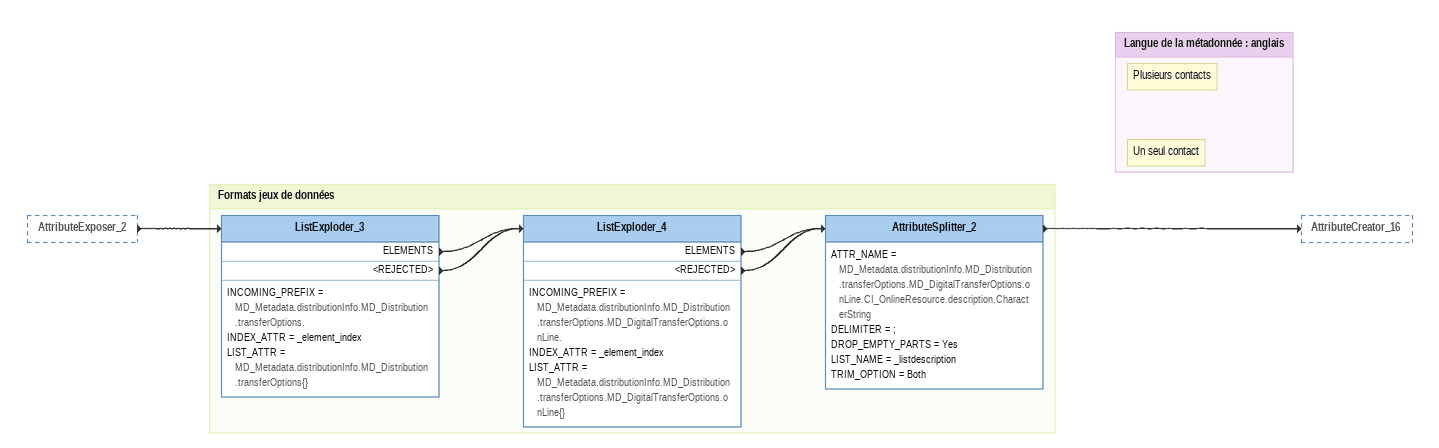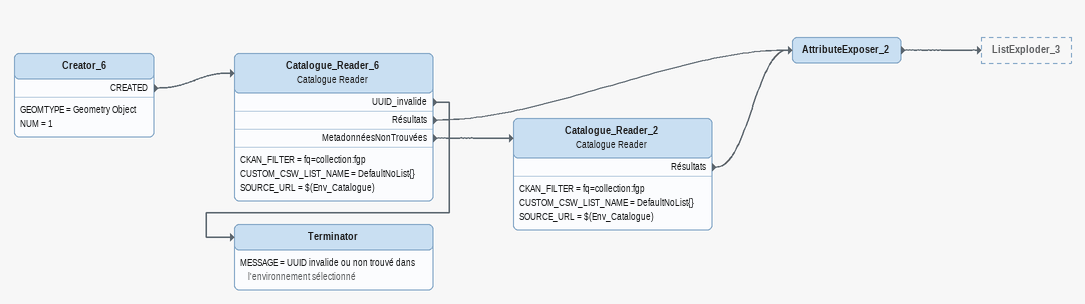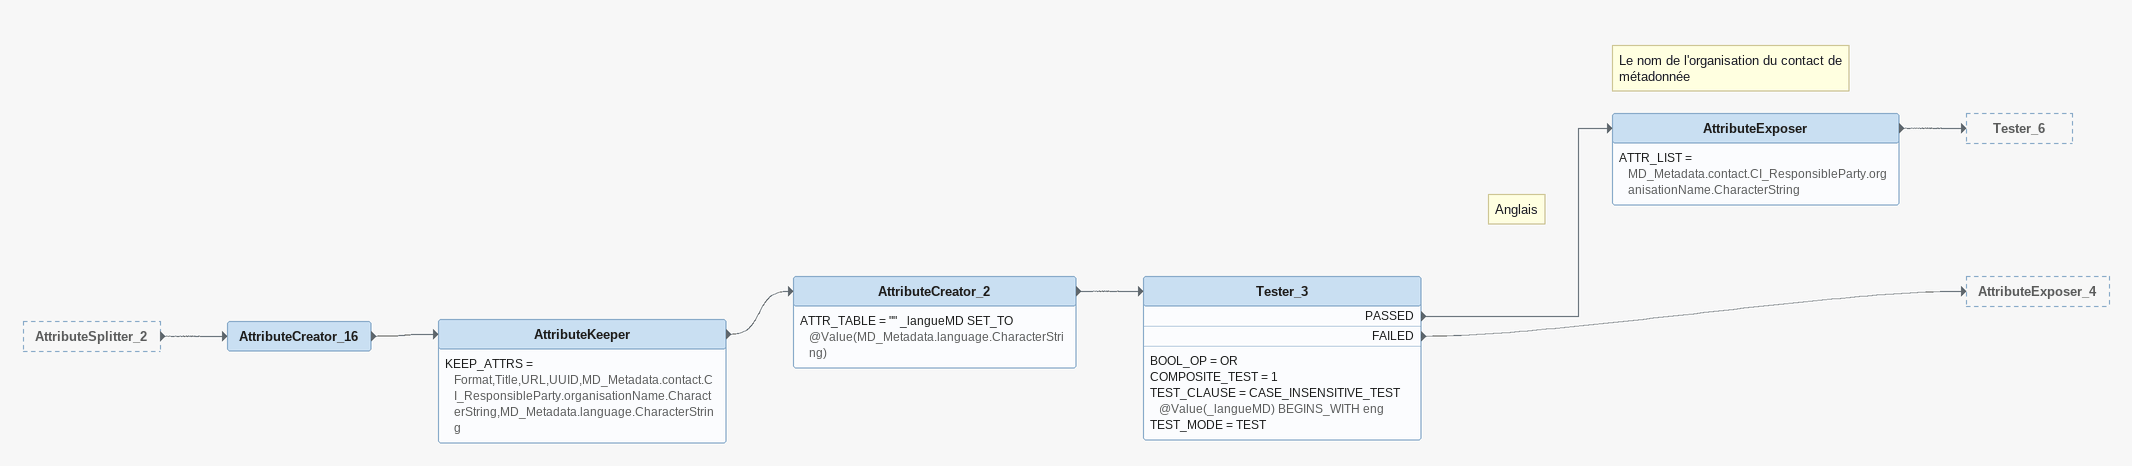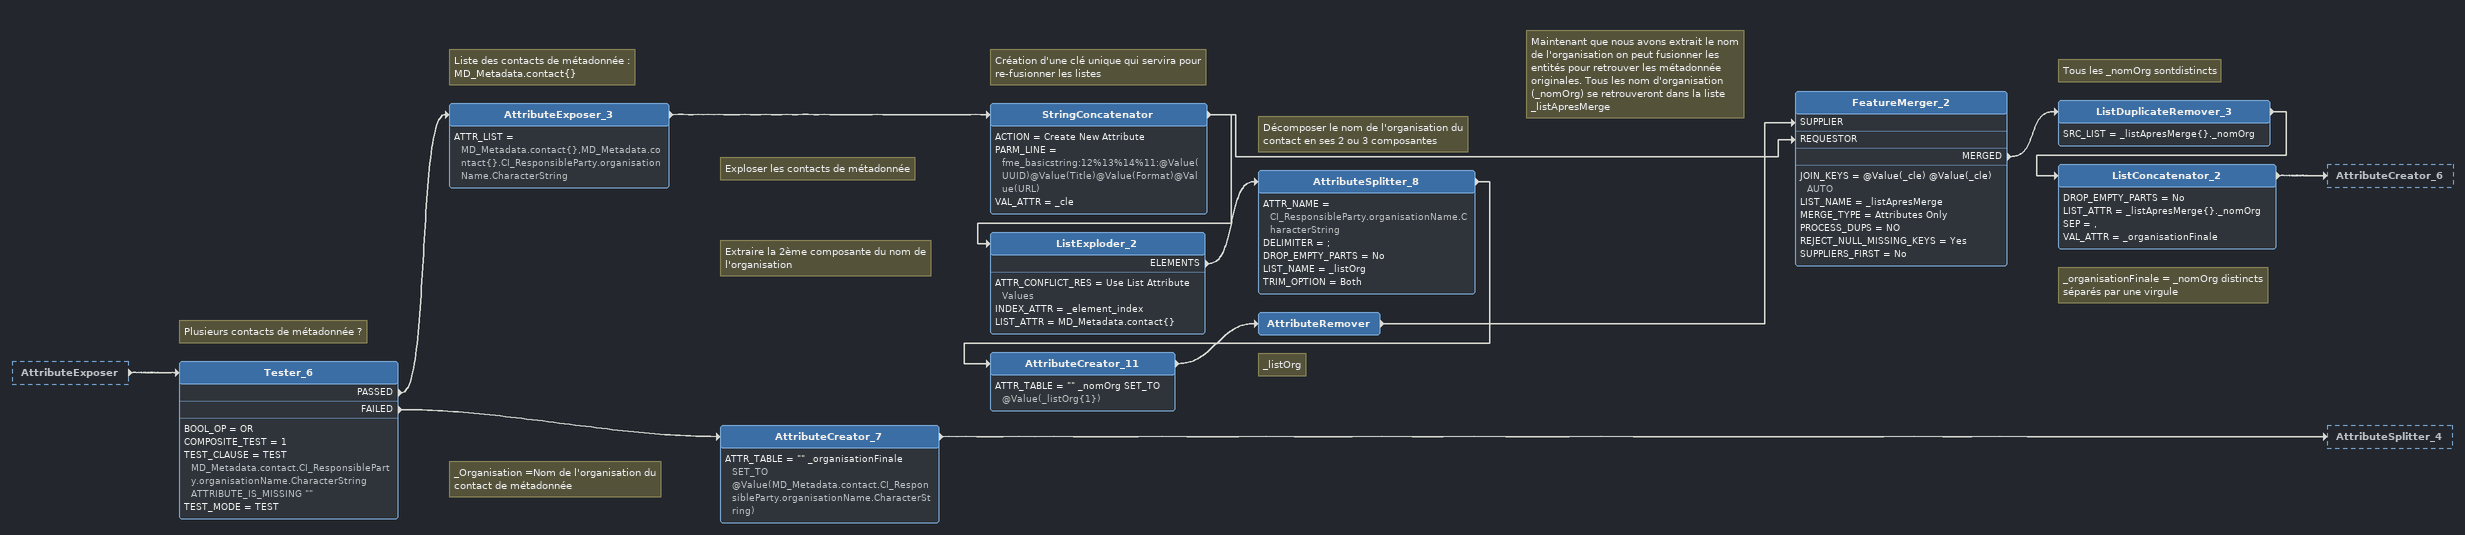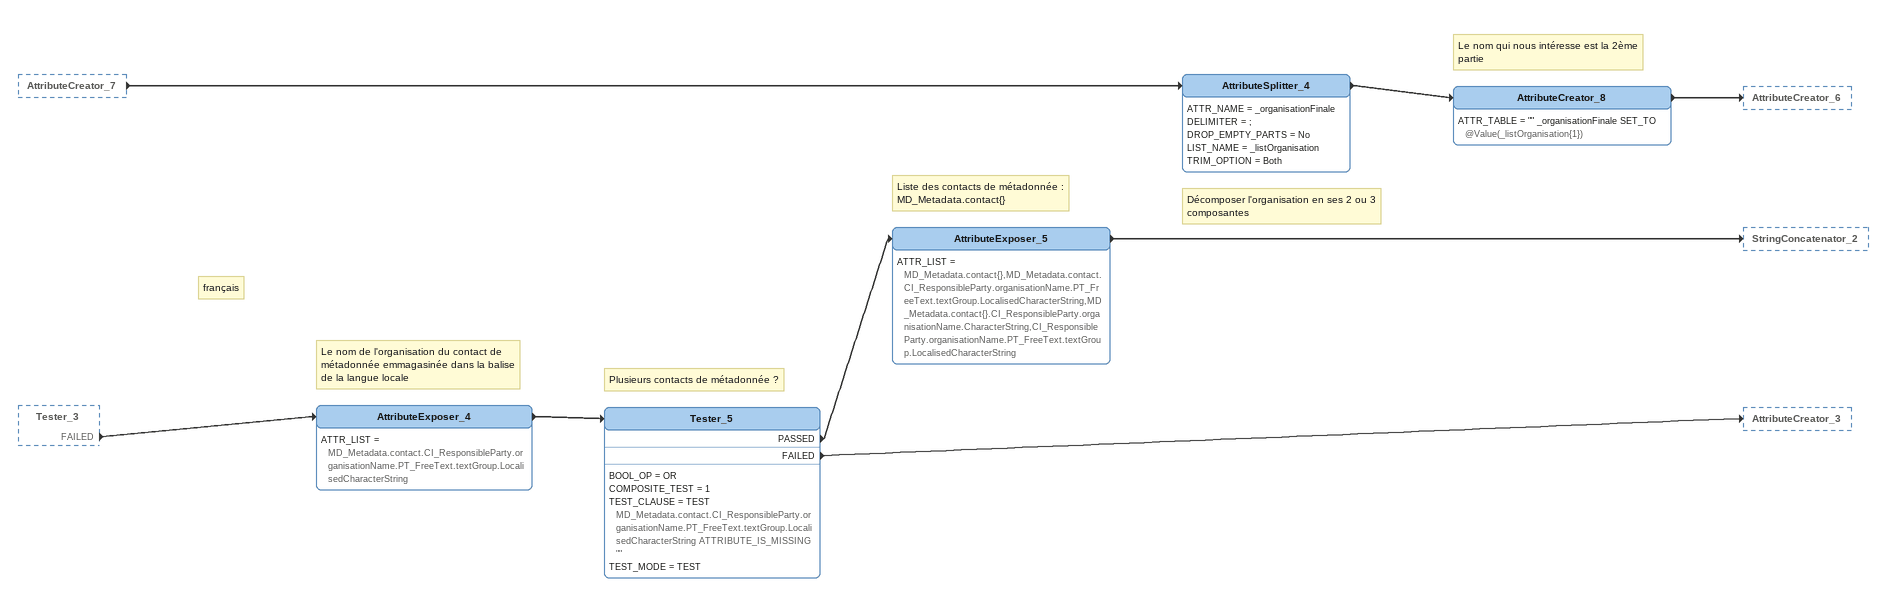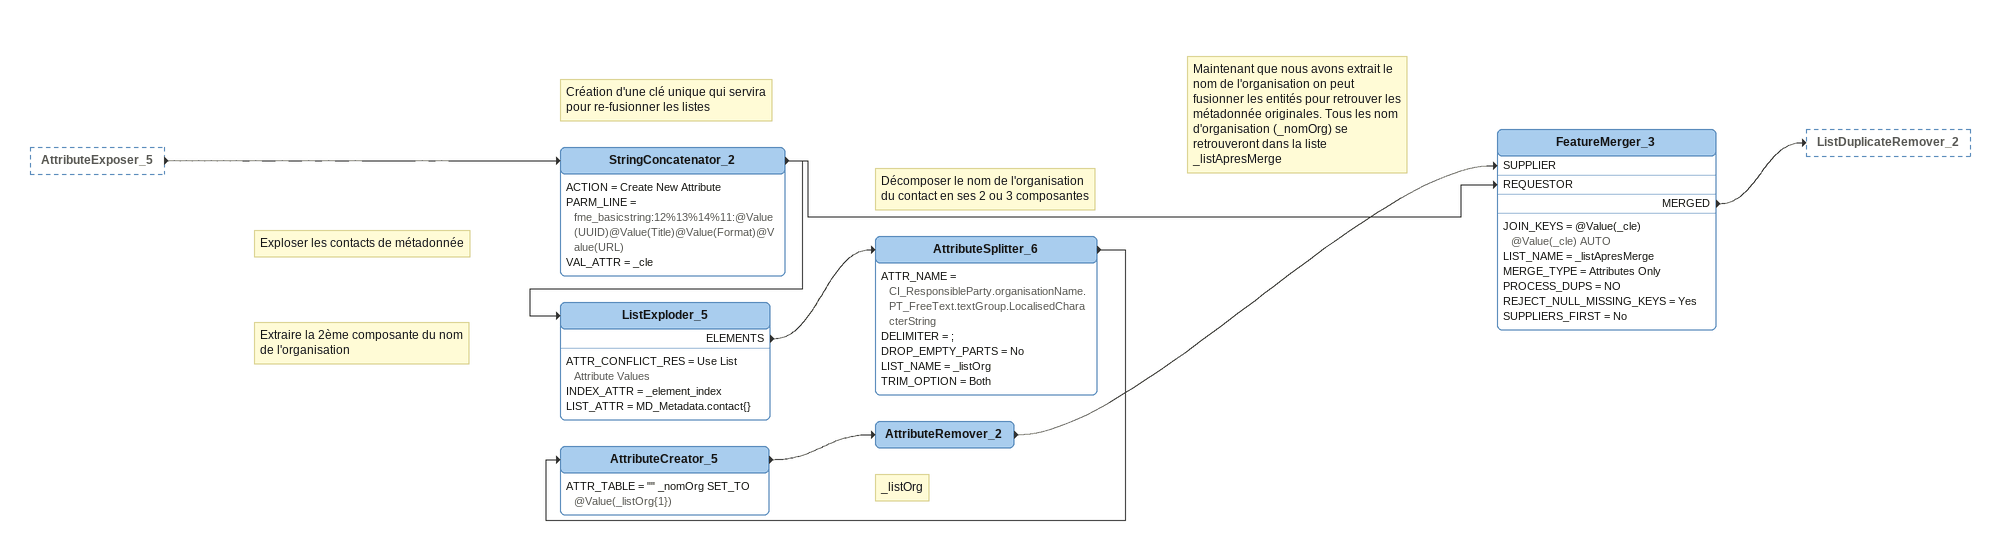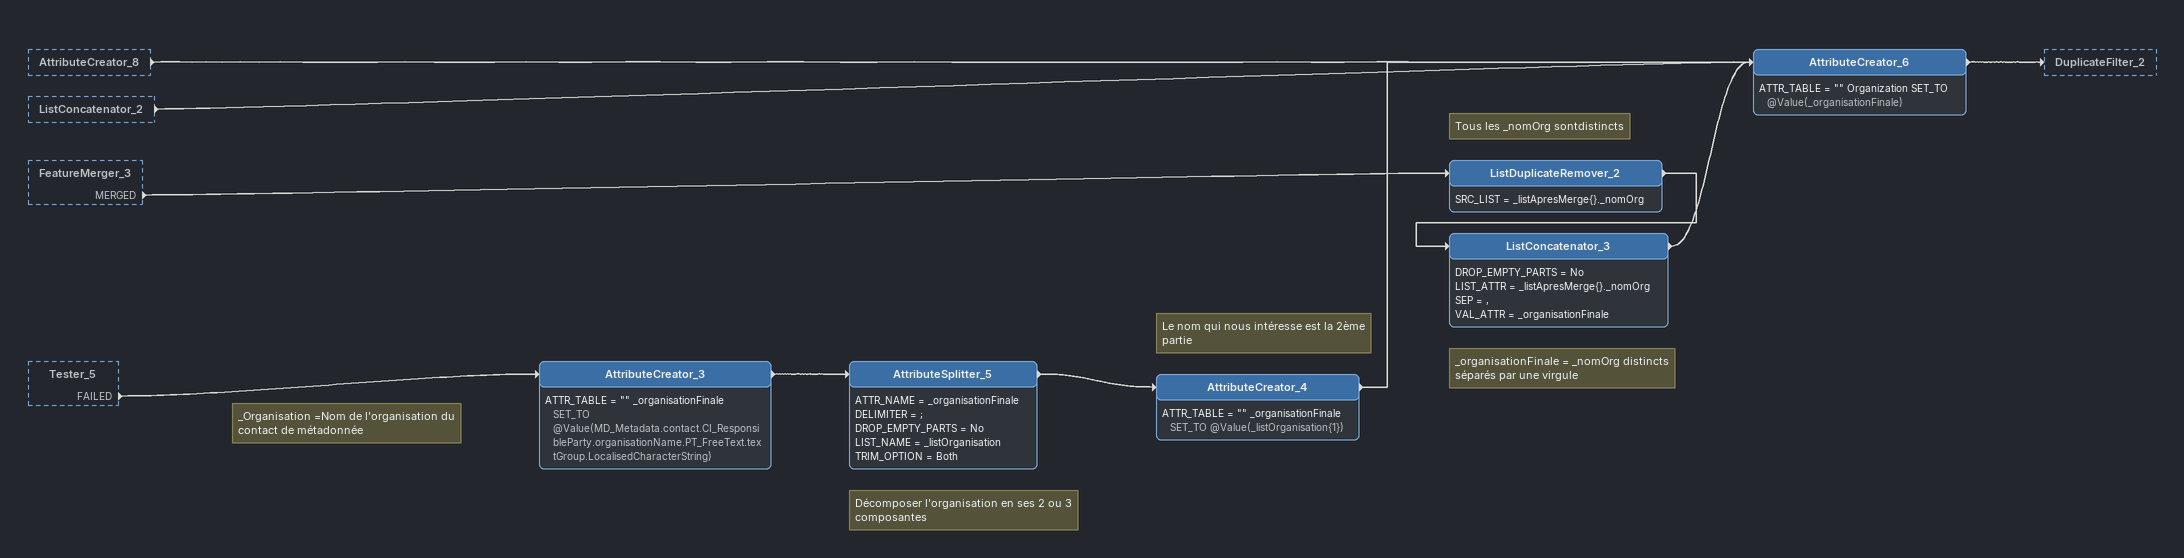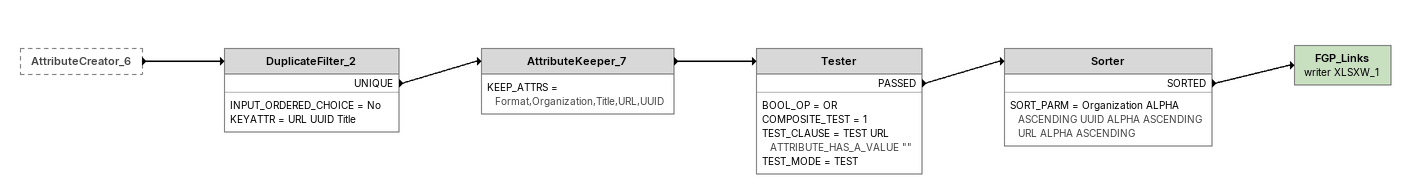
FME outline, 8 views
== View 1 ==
AttributeExposer_2 [outside]
    -> ListExploder_3

Bookmark: Formats jeux de données
ListExploder_3
    INCOMING_PREFIX = MD_Metadata.distributionInfo.MD_Distribution.transferOptions.
    INDEX_ATTR = _element_index
    LIST_ATTR = MD_Metadata.distributionInfo.MD_Distribution.transferOptions{}
    ELEMENTS -> ListExploder_4
    <REJECTED> -> ListExploder_4
ListExploder_4
    INCOMING_PREFIX = MD_Metadata.distributionInfo.MD_Distribution.transferOptions.MD_DigitalTransferOptions.onLine.
    INDEX_ATTR = _element_index
    LIST_ATTR = MD_Metadata.distributionInfo.MD_Distribution.transferOptions.MD_DigitalTransferOptions.onLine{}
    ELEMENTS -> AttributeSplitter_2
    <REJECTED> -> AttributeSplitter_2
AttributeSplitter_2
    ATTR_NAME = MD_Metadata.distributionInfo.MD_Distribution.transferOptions.MD_DigitalTransferOptions.onLine.CI_OnlineResource.description.CharacterString
    DELIMITER = ;
    DROP_EMPTY_PARTS = Yes
    LIST_NAME = _listdescription
    TRIM_OPTION = Both
    -> AttributeCreator_16

Bookmark: Langue de la métadonnée : anglais
Note: Plusieurs contacts
Note: Un seul contact

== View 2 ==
Creator_6
    GEOMTYPE = Geometry Object
    NUM = 1
    CREATED -> Catalogue_Reader_6
Catalogue_Reader_6: Catalogue Reader
    CKAN_FILTER = fq=collection:fgp
    CUSTOM_CSW_LIST_NAME = DefaultNoList{}
    SOURCE_URL = $(Env_Catalogue)
    UUID_invalide -> Terminator
    Résultats -> AttributeExposer_2
    MetadonnéesNonTrouvées -> Catalogue_Reader_2
Catalogue_Reader_2: Catalogue Reader
    CKAN_FILTER = fq=collection:fgp
    CUSTOM_CSW_LIST_NAME = DefaultNoList{}
    SOURCE_URL = $(Env_Catalogue)
    Résultats -> AttributeExposer_2
AttributeExposer_2
    -> ListExploder_3
Terminator
    MESSAGE = UUID invalide ou non trouvé dans l'environnement sélectionné

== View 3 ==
AttributeSplitter_2 [outside]
    -> AttributeCreator_16
AttributeCreator_16
    -> AttributeKeeper
AttributeKeeper
    KEEP_ATTRS = Format,Title,URL,UUID,MD_Metadata.contact.CI_ResponsibleParty.organisationName.CharacterString,MD_Metadata.language.CharacterString
    -> AttributeCreator_2
AttributeCreator_2
    ATTR_TABLE = "" _langueMD SET_TO @Value(MD_Metadata.language.CharacterString)
    -> Tester_3
Tester_3
    BOOL_OP = OR
    COMPOSITE_TEST = 1
    TEST_CLAUSE = CASE_INSENSITIVE_TEST @Value(_langueMD) BEGINS_WITH eng
    TEST_MODE = TEST
    PASSED -> AttributeExposer
    FAILED -> AttributeExposer_4
Note: Anglais
Note: Le nom de l'organisation du contact de métadonnée
AttributeExposer
    ATTR_LIST = MD_Metadata.contact.CI_ResponsibleParty.organisationName.CharacterString
    -> Tester_6

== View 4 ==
AttributeExposer [outside]
    -> Tester_6
Note: Plusieurs contacts de métadonnée ?
Tester_6
    BOOL_OP = OR
    COMPOSITE_TEST = 1
    TEST_CLAUSE = TEST MD_Metadata.contact.CI_ResponsibleParty.organisationName.CharacterString ATTRIBUTE_IS_MISSING ""
    TEST_MODE = TEST
    PASSED -> AttributeExposer_3
    FAILED -> AttributeCreator_7
Note: Liste des contacts de métadonnée : MD_Metadata.contact{}
AttributeExposer_3
    ATTR_LIST = MD_Metadata.contact{},MD_Metadata.contact{}.CI_ResponsibleParty.organisationName.CharacterString
    -> StringConcatenator
Note: Création d'une clé unique qui servira pour re-fusionner les listes
StringConcatenator
    ACTION = Create New Attribute
    PARM_LINE = fme_basicstring:12%13%14%11:@Value(UUID)@Value(Title)@Value(Format)@Value(URL)
    VAL_ATTR = _cle
    -> ListExploder_2
    -> FeatureMerger_2 [REQUESTOR]
Note: Exploser les contacts de métadonnée
ListExploder_2
    ATTR_CONFLICT_RES = Use List Attribute Values
    INDEX_ATTR = _element_index
    LIST_ATTR = MD_Metadata.contact{}
    ELEMENTS -> AttributeSplitter_8
Note: Décomposer le nom de l'organisation du contact en ses 2 ou 3 composantes
AttributeSplitter_8
    ATTR_NAME = CI_ResponsibleParty.organisationName.CharacterString
    DELIMITER = ;
    DROP_EMPTY_PARTS = No
    LIST_NAME = _listOrg
    TRIM_OPTION = Both
    -> AttributeCreator_11
Note: Extraire la 2ème composante du nom de l'organisation
AttributeCreator_11
    ATTR_TABLE = "" _nomOrg SET_TO @Value(_listOrg{1})
    -> AttributeRemover
Note: _listOrg
AttributeRemover
    -> FeatureMerger_2 [SUPPLIER]
Note: Maintenant que nous avons extrait le nom de l'organisation on peut fusionner les entités pour retrouver les métadonnée originales. Tous les nom d'organisation (_nomOrg) se retrouveront dans la liste _listApresMerge
FeatureMerger_2
    JOIN_KEYS = @Value(_cle) @Value(_cle) AUTO
    LIST_NAME = _listApresMerge
    MERGE_TYPE = Attributes Only
    PROCESS_DUPS = NO
    REJECT_NULL_MISSING_KEYS = Yes
    SUPPLIERS_FIRST = No
    MERGED -> ListDuplicateRemover_3
Note: Tous les _nomOrg sontdistincts
ListDuplicateRemover_3
    SRC_LIST = _listApresMerge{}._nomOrg
    -> ListConcatenator_2
Note: _organisationFinale = _nomOrg distincts séparés par une virgule
ListConcatenator_2
    DROP_EMPTY_PARTS = No
    LIST_ATTR = _listApresMerge{}._nomOrg
    SEP = ,
    VAL_ATTR = _organisationFinale
    -> AttributeCreator_6
Note: _Organisation =Nom de l'organisation du contact de métadonnée
AttributeCreator_7
    ATTR_TABLE = "" _organisationFinale SET_TO @Value(MD_Metadata.contact.CI_ResponsibleParty.organisationName.CharacterString)
    -> AttributeSplitter_4

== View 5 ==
AttributeCreator_7 [outside]
    -> AttributeSplitter_4
Tester_3 [outside]
    FAILED -> AttributeExposer_4
Note: Décomposer l'organisation en ses 2 ou 3 composantes
AttributeSplitter_4
    ATTR_NAME = _organisationFinale
    DELIMITER = ;
    DROP_EMPTY_PARTS = No
    LIST_NAME = _listOrganisation
    TRIM_OPTION = Both
    -> AttributeCreator_8
Note: Le nom qui nous intéresse est la 2ème partie
AttributeCreator_8
    ATTR_TABLE = "" _organisationFinale SET_TO @Value(_listOrganisation{1})
    -> AttributeCreator_6
Note: français
Note: Le nom de l'organisation du contact de métadonnée emmagasinée dans la balise de la langue locale
AttributeExposer_4
    ATTR_LIST = MD_Metadata.contact.CI_ResponsibleParty.organisationName.PT_FreeText.textGroup.LocalisedCharacterString
    -> Tester_5
Note: Plusieurs contacts de métadonnée ?
Tester_5
    BOOL_OP = OR
    COMPOSITE_TEST = 1
    TEST_CLAUSE = TEST MD_Metadata.contact.CI_ResponsibleParty.organisationName.PT_FreeText.textGroup.LocalisedCharacterString ATTRIBUTE_IS_MISSING ""
    TEST_MODE = TEST
    PASSED -> AttributeExposer_5
    FAILED -> AttributeCreator_3
Note: Liste des contacts de métadonnée : MD_Metadata.contact{}
AttributeExposer_5
    ATTR_LIST = MD_Metadata.contact{},MD_Metadata.contact.CI_ResponsibleParty.organisationName.PT_FreeText.textGroup.LocalisedCharacterString,MD_Metadata.contact{}.CI_ResponsibleParty.organisationName.CharacterString,CI_ResponsibleParty.organisationName.PT_FreeText.textGroup.LocalisedCharacterString
    -> StringConcatenator_2

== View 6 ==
AttributeExposer_5 [outside]
    -> StringConcatenator_2
Note: Création d'une clé unique qui servira pour re-fusionner les listes
StringConcatenator_2
    ACTION = Create New Attribute
    PARM_LINE = fme_basicstring:12%13%14%11:@Value(UUID)@Value(Title)@Value(Format)@Value(URL)
    VAL_ATTR = _cle
    -> ListExploder_5
    -> FeatureMerger_3 [REQUESTOR]
Note: Exploser les contacts de métadonnée
ListExploder_5
    ATTR_CONFLICT_RES = Use List Attribute Values
    INDEX_ATTR = _element_index
    LIST_ATTR = MD_Metadata.contact{}
    ELEMENTS -> AttributeSplitter_6
Note: Décomposer le nom de l'organisation du contact en ses 2 ou 3 composantes
AttributeSplitter_6
    ATTR_NAME = CI_ResponsibleParty.organisationName.PT_FreeText.textGroup.LocalisedCharacterString
    DELIMITER = ;
    DROP_EMPTY_PARTS = No
    LIST_NAME = _listOrg
    TRIM_OPTION = Both
    -> AttributeCreator_5
Note: Extraire la 2ème composante du nom de l'organisation
AttributeCreator_5
    ATTR_TABLE = "" _nomOrg SET_TO @Value(_listOrg{1})
    -> AttributeRemover_2
Note: _listOrg
AttributeRemover_2
    -> FeatureMerger_3 [SUPPLIER]
Note: Maintenant que nous avons extrait le nom de l'organisation on peut fusionner les entités pour retrouver les métadonnée originales. Tous les nom d'organisation (_nomOrg) se retrouveront dans la liste _listApresMerge
FeatureMerger_3
    JOIN_KEYS = @Value(_cle) @Value(_cle) AUTO
    LIST_NAME = _listApresMerge
    MERGE_TYPE = Attributes Only
    PROCESS_DUPS = NO
    REJECT_NULL_MISSING_KEYS = Yes
    SUPPLIERS_FIRST = No
    MERGED -> ListDuplicateRemover_2

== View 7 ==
AttributeCreator_8 [outside]
    -> AttributeCreator_6
ListConcatenator_2 [outside]
    -> AttributeCreator_6
FeatureMerger_3 [outside]
    MERGED -> ListDuplicateRemover_2
Tester_5 [outside]
    FAILED -> AttributeCreator_3
Note: Tous les _nomOrg sontdistincts
ListDuplicateRemover_2
    SRC_LIST = _listApresMerge{}._nomOrg
    -> ListConcatenator_3
Note: _organisationFinale = _nomOrg distincts séparés par une virgule
ListConcatenator_3
    DROP_EMPTY_PARTS = No
    LIST_ATTR = _listApresMerge{}._nomOrg
    SEP = ,
    VAL_ATTR = _organisationFinale
    -> AttributeCreator_6
Note: _Organisation =Nom de l'organisation du contact de métadonnée
AttributeCreator_3
    ATTR_TABLE = "" _organisationFinale SET_TO @Value(MD_Metadata.contact.CI_ResponsibleParty.organisationName.PT_FreeText.textGroup.LocalisedCharacterString)
    -> AttributeSplitter_5
Note: Décomposer l'organisation en ses 2 ou 3 composantes
AttributeSplitter_5
    ATTR_NAME = _organisationFinale
    DELIMITER = ;
    DROP_EMPTY_PARTS = No
    LIST_NAME = _listOrganisation
    TRIM_OPTION = Both
    -> AttributeCreator_4
Note: Le nom qui nous intéresse est la 2ème partie
AttributeCreator_4
    ATTR_TABLE = "" _organisationFinale SET_TO @Value(_listOrganisation{1})
    -> AttributeCreator_6
AttributeCreator_6
    ATTR_TABLE = "" Organization SET_TO @Value(_organisationFinale)
    -> DuplicateFilter_2

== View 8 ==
AttributeCreator_6 [outside]
    -> DuplicateFilter_2
DuplicateFilter_2
    INPUT_ORDERED_CHOICE = No
    KEYATTR = URL UUID Title
    UNIQUE -> AttributeKeeper_7
AttributeKeeper_7
    KEEP_ATTRS = Format,Organization,Title,URL,UUID
    -> Tester
Tester
    BOOL_OP = OR
    COMPOSITE_TEST = 1
    TEST_CLAUSE = TEST URL ATTRIBUTE_HAS_A_VALUE ""
    TEST_MODE = TEST
    PASSED -> Sorter
Sorter
    SORT_PARM = Organization ALPHA ASCENDING UUID ALPHA ASCENDING URL ALPHA ASCENDING
    SORTED -> FGP_Links (writer XLSXW_1)
FGP_Links (writer XLSXW_1)
